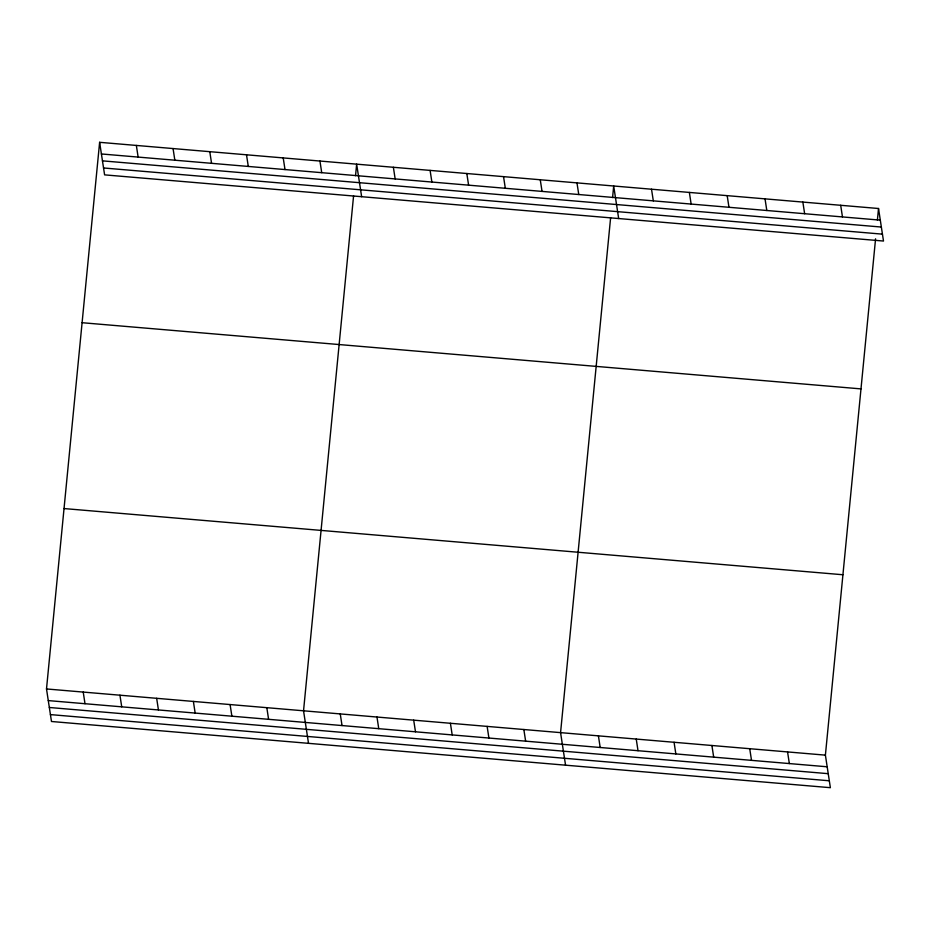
<?xml version="1.0" encoding="UTF-8"?>
<svg xmlns="http://www.w3.org/2000/svg" width="930" height="930" viewBox="0 0 930 930"><rect width="100%" height="100%" fill="white"/><g stroke="black" fill="none" stroke-linecap="round" stroke-linejoin="round"><path stroke-width="1.4" d="M875.572 238.812L825.398 755.137L830.374 787.687L51.476 721.494L46.5 688.956L99.626 142.313L878.525 208.506L883.5 241.044L104.602 174.863L99.626 142.313M353.574 195.905L303.54 710.787L308.516 743.337M355.539 175.7L356.655 164.157L361.642 196.707M610.615 217.748L560.569 732.631L565.556 765.181M612.579 197.544L613.695 186L618.671 218.55M877.397 220.05L878.525 208.506M101.405 153.962L880.303 220.143M102.463 160.855L881.361 227.048M103.544 167.97L882.442 234.151M82.096 322.71L860.994 388.891M64.031 508.559L842.929 574.752M46.5 688.956L825.398 755.137M48.279 700.592L827.177 766.785M49.337 707.486L828.235 773.679M50.429 714.6L829.316 780.782M840.685 205.286L842.464 216.934M802.857 202.077L804.636 213.714M765.03 198.857L766.808 210.506M727.19 195.649L728.969 207.285M787.559 751.928L789.349 763.565M689.363 192.429L691.141 204.077M749.731 748.708L751.51 760.345M651.523 189.22L653.313 200.857M711.903 745.5L713.682 757.136M674.064 742.279L675.843 753.916M576.972 182.885L578.762 194.521M636.236 739.059L638.015 750.708M540.26 179.757L542.039 191.406M598.409 735.851L600.187 747.488M503.537 176.642L505.316 188.279M466.814 173.526L468.604 185.163M523.846 729.515L525.636 741.152M430.102 170.399L431.88 182.048M487.134 726.4L488.913 738.036M393.378 167.284L395.157 178.92M450.411 723.273L452.189 734.921M413.699 720.157L415.478 731.794M319.943 161.041L321.722 172.678M376.976 717.03L378.754 728.678M283.22 157.926L284.999 169.562M340.252 713.915L342.031 725.551M246.508 154.799L248.287 166.447M209.785 151.683L211.563 163.32M266.817 707.672L268.596 719.309M173.061 148.556L174.84 160.204M230.094 704.556L231.884 716.193M136.35 145.44L138.128 157.077M193.382 701.429L195.161 713.077M156.659 698.314L158.437 709.95M119.935 695.187L121.725 706.835M83.223 692.071L85.002 703.708"/></g></svg>
